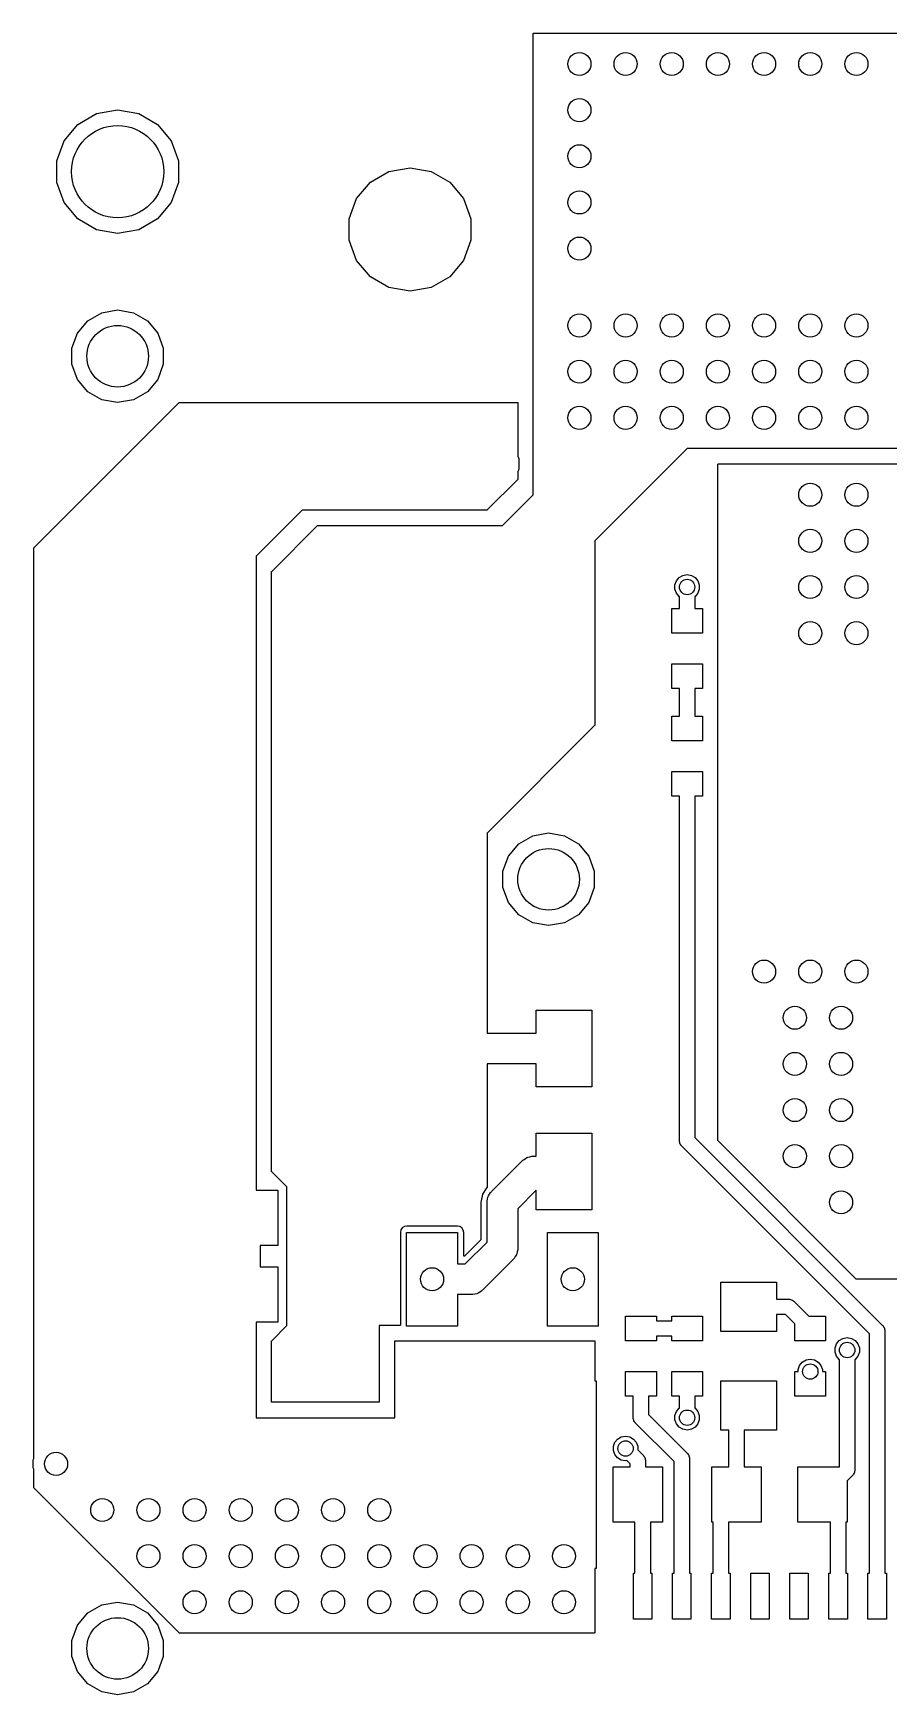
# Model space of a CAD drawing. Extents: x 0.3 to 75.7, y -92.7 to -0.5.
# Drawn here: x 0.3 to 28.1, y -54.5 to -0.5 of the extents above; entities that cross this region are included whole.
import ezdxf

# ---------------------------------------------------------------- set-up
doc = ezdxf.new("R2010")
doc.units = 0
doc.header["$MEASUREMENT"] = 0
doc.layers.add('BLACK', color=7, linetype='CONTINUOUS')

msp = doc.modelspace()

# ---------------------------------------------------------------- linework, layer by layer
at = {"layer": 'Black'}
for p, q in [((16.5, -0.5127), (16.5002, -0.5116)), ((16.5, -15.4988), (16.5, -0.5127)), ((16.5002, -0.5105), (16.5006, -0.50945)), ((16.5002, -0.5116), (16.5002, -0.5105)), ((16.5006, -0.50945), (16.5008, -0.50836)), ((16.5008, -0.50836), (16.5013, -0.5074)), ((16.5013, -0.5074), (16.5017, -0.50635)), ((16.5017, -0.50635), (16.5024, -0.5055)), ((16.5024, -0.5055), (16.503, -0.50454)), ((16.503, -0.50454), (16.5038, -0.50382)), ((16.5038, -0.50382), (16.5045, -0.50297)), ((16.5045, -0.50297), (16.5055, -0.50242)), ((16.5055, -0.50242), (16.5063, -0.5017)), ((16.5063, -0.5017), (16.5074, -0.50132)), ((16.5074, -0.50132), (16.5084, -0.50077)), ((16.5084, -0.50077), (16.5095, -0.50057)), ((16.5095, -0.50057), (16.5105, -0.50019)), ((16.5105, -0.50019), (16.5116, -0.50019)), ((16.5116, -0.50019), (16.5127, -0.5)), ((16.5127, -0.5), (69.9873, -0.5)), ((1.70951, -3.46206), (2.31335, -3.11344)), ((2.31335, -3.11344), (3, -2.99236)), ((3, -2.99236), (3.68665, -3.11344)), ((3.68665, -3.11344), (4.29049, -3.46206)), ((1.26133, -3.99618), (1.70951, -3.46206)), ((4.29049, -3.46206), (4.73867, -3.99618)), ((1.02286, -4.65138), (1.26133, -3.99618)), ((4.73867, -3.99618), (4.97714, -4.65138)), ((1.02286, -5.34862), (1.02286, -4.65138)), ((4.97714, -4.65138), (4.97714, -5.34862)), ((1.26133, -6.00382), (1.02286, -5.34862)), ((4.97714, -5.34862), (4.73867, -6.00382)), ((10.7613, -5.87618), (11.2095, -5.34206)), ((11.2095, -5.34206), (11.8133, -4.99344)), ((11.8133, -4.99344), (12.5, -4.87236)), ((12.5, -4.87236), (13.1867, -4.99344)), ((13.1867, -4.99344), (13.7905, -5.34206)), ((13.7905, -5.34206), (14.2387, -5.87618)), ((10.5229, -6.53138), (10.7613, -5.87618)), ((14.2387, -5.87618), (14.4771, -6.53138)), ((1.70951, -6.53794), (1.26133, -6.00382)), ((4.73867, -6.00382), (4.29049, -6.53794)), ((2.31335, -6.88656), (1.70951, -6.53794)), ((3, -7.00764), (2.31335, -6.88656)), ((3.68665, -6.88656), (3, -7.00764)), ((4.29049, -6.53794), (3.68665, -6.88656)), ((10.5229, -7.22862), (10.5229, -6.53138)), ((14.4771, -6.53138), (14.4771, -7.22862)), ((10.7613, -7.88382), (10.5229, -7.22862)), ((14.4771, -7.22862), (14.2387, -7.88382)), ((11.2095, -8.41794), (10.7613, -7.88382)), ((14.2387, -7.88382), (13.7905, -8.41794)), ((11.8133, -8.76656), (11.2095, -8.41794)), ((13.7905, -8.41794), (13.1867, -8.76656)), ((12.5, -8.88764), (11.8133, -8.76656)), ((13.1867, -8.76656), (12.5, -8.88764)), ((2.03213, -9.84654), (2.48501, -9.58508)), ((2.48501, -9.58508), (3, -9.49427)), ((3, -9.49427), (3.51499, -9.58508)), ((3.51499, -9.58508), (3.96786, -9.84654)), ((1.51714, -10.7385), (1.696, -10.2471)), ((1.696, -10.2471), (2.03213, -9.84654)), ((3.96786, -9.84654), (4.304, -10.2471)), ((4.304, -10.2471), (4.48285, -10.7385)), ((1.51714, -11.2615), (1.51714, -10.7385)), ((4.48285, -10.7385), (4.48285, -11.2615)), ((1.696, -11.7529), (1.51714, -11.2615)), ((4.48285, -11.2615), (4.304, -11.7529)), ((2.03213, -12.1535), (1.696, -11.7529)), ((4.304, -11.7529), (3.96786, -12.1535)), ((2.48501, -12.4149), (2.03213, -12.1535)), ((3, -12.5057), (2.48501, -12.4149)), ((3.51499, -12.4149), (3, -12.5057)), ((3.96786, -12.1535), (3.51499, -12.4149)), ((0.27872, -17.2213), (4.99628, -12.5037)), ((4.99628, -12.5037), (4.99674, -12.5034)), ((4.99674, -12.5034), (4.9971, -12.503)), ((4.9971, -12.503), (4.99854, -12.5021)), ((4.99854, -12.5021), (4.99989, -12.5012)), ((4.99989, -12.5012), (5.00043, -12.501)), ((5.00043, -12.501), (5.00092, -12.5008)), ((5.00092, -12.5008), (5.00255, -12.5005)), ((5.00255, -12.5005), (5.00415, -12.5)), ((5.00415, -12.5), (5.00471, -12.5001)), ((5.00471, -12.5001), (5.00526, -12.5)), ((5.00526, -12.5), (15.9873, -12.5)), ((15.9873, -12.5), (15.9884, -12.5002)), ((15.9884, -12.5002), (15.9895, -12.5002)), ((15.9895, -12.5002), (15.9905, -12.5006)), ((15.9905, -12.5006), (15.9916, -12.5008)), ((15.9916, -12.5008), (15.9926, -12.5013)), ((15.9926, -12.5013), (15.9936, -12.5017)), ((15.9936, -12.5017), (15.9945, -12.5024)), ((15.9945, -12.5024), (15.9955, -12.503)), ((15.9955, -12.503), (15.9962, -12.5038)), ((15.9962, -12.5038), (15.997, -12.5045)), ((15.997, -12.5045), (15.9976, -12.5055)), ((15.9976, -12.5055), (15.9983, -12.5063)), ((15.9983, -12.5063), (15.9987, -12.5074)), ((15.9987, -12.5074), (15.9992, -12.5084)), ((15.9992, -12.5084), (15.9994, -12.5095)), ((15.9994, -12.5095), (15.9998, -12.5105)), ((15.9998, -12.5105), (15.9998, -12.5116)), ((15.9998, -12.5116), (16, -12.5127)), ((16, -12.5127), (16, -14.2472)), ((21.4991, -14.0009), (18.5009, -16.9991)), ((21.5001, -14.0002), (21.4991, -14.0009)), ((21.5013, -14), (21.5001, -14.0002)), ((69.9873, -14), (21.5013, -14)), ((16, -14.2472), (16.0286, -14.3257)), ((16.0286, -14.3257), (16.0286, -14.6743)), ((22.5, -14.5127), (22.5002, -14.5116)), ((22.5, -36.4947), (22.5, -14.5127)), ((22.5002, -14.5105), (22.5006, -14.5095)), ((22.5002, -14.5116), (22.5002, -14.5105)), ((22.5006, -14.5095), (22.5008, -14.5084)), ((22.5008, -14.5084), (22.5013, -14.5074)), ((22.5013, -14.5074), (22.5017, -14.5063)), ((22.5017, -14.5063), (22.5024, -14.5055)), ((22.5024, -14.5055), (22.503, -14.5045)), ((22.503, -14.5045), (22.5038, -14.5038)), ((22.5038, -14.5038), (22.5045, -14.503)), ((22.5045, -14.503), (22.5055, -14.5024)), ((22.5055, -14.5024), (22.5063, -14.5017)), ((22.5063, -14.5017), (22.5074, -14.5013)), ((22.5074, -14.5013), (22.5084, -14.5008)), ((22.5084, -14.5008), (22.5095, -14.5006)), ((22.5095, -14.5006), (22.5105, -14.5002)), ((22.5105, -14.5002), (22.5116, -14.5002)), ((22.5116, -14.5002), (22.5127, -14.5)), ((22.5127, -14.5), (30.9873, -14.5)), ((15.9963, -15.0037), (15.0037, -15.9963)), ((15.9966, -15.0033), (15.9963, -15.0037)), ((15.997, -15.0029), (15.9966, -15.0033)), ((15.9979, -15.0015), (15.997, -15.0029)), ((15.9988, -15.0001), (15.9979, -15.0015)), ((15.999, -14.9996), (15.9988, -15.0001)), ((15.9992, -14.9991), (15.999, -14.9996)), ((15.9995, -14.9975), (15.9992, -14.9991)), ((16, -14.9958), (15.9995, -14.9975)), ((16, -14.9947), (15.9999, -14.9953)), ((15.9999, -14.9953), (16, -14.9958)), ((16.0286, -14.6743), (16, -14.7528)), ((16, -14.7528), (16, -14.9947)), ((15.5009, -16.4991), (16.4991, -15.5009)), ((16.4991, -15.5009), (16.4998, -15.4999)), ((16.4998, -15.4999), (16.5, -15.4988)), ((8.99913, -16.0009), (7.5009, -17.4991)), ((9.00006, -16.0002), (8.99913, -16.0009)), ((9.00127, -16), (9.00006, -16.0002)), ((14.9947, -16), (9.00127, -16)), ((14.9953, -15.9999), (14.9947, -16)), ((14.9958, -16), (14.9953, -15.9999)), ((14.9975, -15.9995), (14.9958, -16)), ((14.9991, -15.9992), (14.9975, -15.9995)), ((14.9996, -15.999), (14.9991, -15.9992)), ((15.0001, -15.9988), (14.9996, -15.999)), ((15.0015, -15.9979), (15.0001, -15.9988)), ((15.0029, -15.997), (15.0015, -15.9979)), ((15.0033, -15.9966), (15.0029, -15.997)), ((15.0037, -15.9963), (15.0033, -15.9966)), ((8.00372, -17.9963), (9.49628, -16.5037)), ((9.49628, -16.5037), (9.49674, -16.5034)), ((9.49674, -16.5034), (9.4971, -16.503)), ((9.4971, -16.503), (9.49853, -16.5021)), ((9.49853, -16.5021), (9.49989, -16.5012)), ((9.49989, -16.5012), (9.50043, -16.501)), ((9.50043, -16.501), (9.50092, -16.5008)), ((9.50092, -16.5008), (9.50254, -16.5005)), ((9.50254, -16.5005), (9.50415, -16.5)), ((9.50415, -16.5), (9.50471, -16.5001)), ((9.50471, -16.5001), (9.50526, -16.5)), ((9.50526, -16.5), (15.4987, -16.5)), ((15.4987, -16.5), (15.4999, -16.4998)), ((15.4999, -16.4998), (15.5009, -16.4991)), ((0.275, -17.2303), (0.2751, -17.2297)), ((0.275, -46.8241), (0.275, -17.2303)), ((0.27505, -17.2292), (0.27548, -17.2275)), ((0.2751, -17.2297), (0.27505, -17.2292)), ((0.27548, -17.2275), (0.27577, -17.2259)), ((0.27577, -17.2259), (0.27605, -17.2254)), ((0.27605, -17.2254), (0.27619, -17.2249)), ((0.27619, -17.2249), (0.27714, -17.2235)), ((0.27714, -17.2235), (0.27797, -17.2221)), ((0.27797, -17.2221), (0.2784, -17.2217)), ((0.2784, -17.2217), (0.27872, -17.2213)), ((18.5002, -17.0001), (18.5, -17.0012)), ((18.5, -17.0012), (18.5, -22.9947)), ((18.5009, -16.9991), (18.5002, -17.0001)), ((7.50021, -17.5001), (7.5, -17.5012)), ((7.5, -17.5012), (7.5, -38.1)), ((7.5009, -17.4991), (7.50021, -17.5001)), ((8, -18.0053), (8.0001, -18.0047)), ((8, -37.4947), (8, -18.0053)), ((8.00005, -18.0042), (8.00048, -18.0025)), ((8.0001, -18.0047), (8.00005, -18.0042)), ((8.00048, -18.0025), (8.00077, -18.0009)), ((8.00077, -18.0009), (8.00105, -18.0004)), ((8.00105, -18.0004), (8.00119, -17.9999)), ((8.00119, -17.9999), (8.00214, -17.9985)), ((8.00214, -17.9985), (8.00297, -17.9971)), ((8.00297, -17.9971), (8.0034, -17.9967)), ((8.0034, -17.9967), (8.00372, -17.9963)), ((21.1046, -18.4303), (21.1523, -18.2992)), ((21.1523, -18.2992), (21.2419, -18.1924)), ((21.2419, -18.1924), (21.3627, -18.1227)), ((21.3627, -18.1227), (21.5, -18.0985)), ((21.5, -18.0985), (21.6373, -18.1227)), ((21.6373, -18.1227), (21.7581, -18.1924)), ((21.7581, -18.1924), (21.8477, -18.2992)), ((21.8477, -18.2992), (21.8954, -18.4303)), ((21.1046, -18.5697), (21.1046, -18.4303)), ((21.1523, -18.7008), (21.1046, -18.5697)), ((21.2419, -18.8076), (21.1523, -18.7008)), ((21.25, -18.8123), (21.2419, -18.8076)), ((21.25, -19.2), (21.25, -18.8123)), ((21.7581, -18.8076), (21.75, -18.8123)), ((21.75, -18.8123), (21.75, -19.2)), ((21.8477, -18.7008), (21.7581, -18.8076)), ((21.8954, -18.5697), (21.8477, -18.7008)), ((21.8954, -18.4303), (21.8954, -18.5697)), ((21, -20), (21, -19.2)), ((21, -19.2), (21.25, -19.2)), ((21.75, -19.2), (22, -19.2)), ((22, -19.2), (22, -20)), ((22, -20), (21, -20)), ((21, -21.8), (21, -21)), ((21, -21), (22, -21)), ((22, -21), (22, -21.8)), ((21.25, -21.8), (21, -21.8)), ((21.25, -22.7), (21.25, -21.8)), ((22, -21.8), (21.75, -21.8)), ((21.75, -21.8), (21.75, -22.7)), ((18.4963, -23.0037), (15.0009, -26.4991)), ((18.4966, -23.0033), (18.4963, -23.0037)), ((18.497, -23.0029), (18.4966, -23.0033)), ((18.4979, -23.0015), (18.497, -23.0029)), ((18.4988, -23.0001), (18.4979, -23.0015)), ((18.499, -22.9996), (18.4988, -23.0001)), ((18.4992, -22.9991), (18.499, -22.9996)), ((18.4995, -22.9975), (18.4992, -22.9991)), ((18.5, -22.9958), (18.4995, -22.9975)), ((18.5, -22.9947), (18.4999, -22.9953)), ((18.4999, -22.9953), (18.5, -22.9958)), ((21, -23.5), (21, -22.7)), ((21, -22.7), (21.25, -22.7)), ((21.75, -22.7), (22, -22.7)), ((22, -22.7), (22, -23.5)), ((22, -23.5), (21, -23.5)), ((21, -25.3), (21, -24.5)), ((21, -24.5), (22, -24.5)), ((22, -24.5), (22, -25.3)), ((21.25, -25.3), (21, -25.3)), ((21.25, -36.5), (21.25, -25.3)), ((22, -25.3), (21.75, -25.3)), ((21.75, -25.3), (21.75, -36.3964)), ((15.0002, -26.5001), (15, -26.5012)), ((15, -26.5012), (15, -33)), ((15.0009, -26.4991), (15.0002, -26.5001)), ((15.696, -27.2471), (16.0321, -26.8465)), ((16.0321, -26.8465), (16.485, -26.5851)), ((16.485, -26.5851), (17, -26.4943)), ((17, -26.4943), (17.515, -26.5851)), ((17.515, -26.5851), (17.9679, -26.8465)), ((17.9679, -26.8465), (18.304, -27.2471)), ((15.5171, -27.7385), (15.696, -27.2471)), ((18.304, -27.2471), (18.4829, -27.7385)), ((15.5171, -28.2615), (15.5171, -27.7385)), ((18.4829, -27.7385), (18.4829, -28.2615)), ((15.696, -28.7529), (15.5171, -28.2615)), ((18.4829, -28.2615), (18.304, -28.7529)), ((16.0321, -29.1535), (15.696, -28.7529)), ((16.485, -29.4149), (16.0321, -29.1535)), ((17.9679, -29.1535), (17.515, -29.4149)), ((18.304, -28.7529), (17.9679, -29.1535)), ((17, -29.5057), (16.485, -29.4149)), ((17.515, -29.4149), (17, -29.5057)), ((16.5996, -33), (16.5996, -32.2513)), ((16.5996, -32.2513), (18.4004, -32.2513)), ((18.4004, -32.2513), (18.4004, -34.7507)), ((15, -33), (16.5996, -33)), ((16.5996, -34), (15, -34)), ((15, -34), (15, -38.0091)), ((16.5996, -34.7507), (16.5996, -34)), ((18.4004, -34.7507), (16.5996, -34.7507)), ((16.5996, -36.999), (16.5996, -36.2493)), ((16.5996, -36.2493), (18.4004, -36.2493)), ((18.4004, -36.2493), (18.4004, -38.7487)), ((21.2519, -36.5108), (21.25, -36.5)), ((21.251, -36.5218), (21.2519, -36.5108)), ((21.2594, -36.5533), (21.251, -36.5218)), ((21.2651, -36.5855), (21.2594, -36.5533)), ((21.2706, -36.595), (21.2651, -36.5855)), ((21.2734, -36.6057), (21.2706, -36.595)), ((21.2922, -36.6324), (21.2734, -36.6057)), ((21.3085, -36.6607), (21.2922, -36.6324)), ((21.3169, -36.6678), (21.3085, -36.6607)), ((21.3232, -36.6768), (21.3169, -36.6678)), ((27.425, -42.7786), (21.3232, -36.6768)), ((21.75, -36.3964), (27.8518, -42.4982)), ((22.5001, -36.4953), (22.5, -36.4947)), ((22.5, -36.4958), (22.5001, -36.4953)), ((22.5005, -36.4975), (22.5, -36.4958)), ((22.5008, -36.4991), (22.5005, -36.4975)), ((22.501, -36.4996), (22.5008, -36.4991)), ((22.5012, -36.5001), (22.501, -36.4996)), ((22.5021, -36.5015), (22.5012, -36.5001)), ((22.503, -36.5029), (22.5021, -36.5015)), ((22.5034, -36.5033), (22.503, -36.5029)), ((22.5037, -36.5037), (22.5034, -36.5033)), ((26.9963, -40.9963), (22.5037, -36.5037)), ((15.1464, -38.1464), (16.1475, -37.1454)), ((16.1475, -37.1454), (16.1655, -37.1328)), ((16.1655, -37.1328), (16.1796, -37.116)), ((16.1796, -37.116), (16.2362, -37.0833)), ((16.2362, -37.0833), (16.2897, -37.0458)), ((16.2897, -37.0458), (16.311, -37.0401)), ((16.311, -37.0401), (16.33, -37.0291)), ((16.33, -37.0291), (16.3943, -37.0178)), ((16.3943, -37.0178), (16.4574, -37.0009)), ((16.4574, -37.0009), (16.4794, -37.0028)), ((16.4794, -37.0028), (16.501, -36.999)), ((16.501, -36.999), (16.5996, -36.999)), ((8.0001, -37.4953), (8, -37.4947)), ((8.00005, -37.4958), (8.0001, -37.4953)), ((8.00048, -37.4975), (8.00005, -37.4958)), ((8.00077, -37.4991), (8.00048, -37.4975)), ((8.00105, -37.4996), (8.00077, -37.4991)), ((8.00119, -37.5001), (8.00105, -37.4996)), ((8.00214, -37.5015), (8.00119, -37.5001)), ((8.00297, -37.5029), (8.00214, -37.5015)), ((8.0034, -37.5033), (8.00297, -37.5029)), ((8.00372, -37.5037), (8.0034, -37.5033)), ((8.49913, -37.9991), (8.00372, -37.5037)), ((7.5, -38.1), (8.2, -38.1)), ((8.2, -38.1), (8.2, -39.9)), ((8.49975, -38.0001), (8.49913, -37.9991)), ((8.5, -38.0013), (8.49975, -38.0001)), ((8.5, -42.4988), (8.5, -38.0013)), ((14.8535, -38.2322), (14.8, -38.5013)), ((14.9979, -38.0162), (14.8535, -38.2322)), ((14.9985, -38.0148), (14.9979, -38.0162)), ((14.9992, -38.0135), (14.9985, -38.0148)), ((14.9994, -38.0128), (14.9992, -38.0135)), ((14.9996, -38.0122), (14.9994, -38.0128)), ((14.9997, -38.0106), (14.9996, -38.0122)), ((15, -38.0091), (14.9997, -38.0106)), ((15.0188, -38.3933), (15.0302, -38.329)), ((15.0302, -38.329), (15.0412, -38.3099)), ((15.0412, -38.3099), (15.0468, -38.2887)), ((15.0468, -38.2887), (15.0843, -38.2352)), ((15.0843, -38.2352), (15.117, -38.1786)), ((15.117, -38.1786), (15.1338, -38.1645)), ((15.1338, -38.1645), (15.1464, -38.1464)), ((16.5996, -38.1075), (16, -38.7071)), ((16.5996, -38.7487), (16.5996, -38.1075)), ((14.8, -38.5013), (14.8, -39.7048)), ((15, -38.5), (15.0038, -38.4783)), ((15, -39.7929), (15, -38.5)), ((15.0019, -38.4564), (15.0188, -38.3933)), ((15.0038, -38.4783), (15.0019, -38.4564)), ((16, -38.7071), (16, -40)), ((18.4004, -38.7487), (16.5996, -38.7487)), ((12.2007, -39.3967), (12.1843, -39.4773)), ((12.2463, -39.3298), (12.2007, -39.3967)), ((12.3145, -39.286), (12.2463, -39.3298)), ((12.3897, -39.2718), (12.3145, -39.286)), ((14.0382, -39.2718), (12.3897, -39.2718)), ((14.1188, -39.2882), (14.0382, -39.2718)), ((14.1857, -39.3338), (14.1188, -39.2882)), ((14.2295, -39.402), (14.1857, -39.3338)), ((14.2437, -39.4772), (14.2295, -39.402)), ((8.2, -39.9), (7.625, -39.9)), ((7.625, -39.9), (7.625, -40.6)), ((12.1843, -39.4773), (12.1843, -42.4873)), ((12.3885, -42.524), (12.3885, -39.476)), ((12.3885, -39.476), (14.0395, -39.476)), ((14.0395, -39.476), (14.0395, -40.5)), ((14.2437, -40.2357), (14.2437, -39.4772)), ((14.7963, -39.7138), (14.2653, -40.2447)), ((14.2929, -40.5), (15, -39.7929)), ((14.7966, -39.7133), (14.7963, -39.7138)), ((14.797, -39.713), (14.7966, -39.7133)), ((14.7979, -39.7115), (14.797, -39.713)), ((14.7988, -39.7102), (14.7979, -39.7115)), ((14.799, -39.7096), (14.7988, -39.7102)), ((14.7992, -39.7091), (14.799, -39.7096)), ((14.7995, -39.7075), (14.7992, -39.7091)), ((14.8, -39.7059), (14.7995, -39.7075)), ((14.8, -39.7048), (14.7999, -39.7053)), ((14.7999, -39.7053), (14.8, -39.7059)), ((16.9605, -42.524), (16.9605, -39.476)), ((16.9605, -39.476), (18.6115, -39.476)), ((18.6115, -39.476), (18.6115, -42.524)), ((14.0395, -40.5), (14.2929, -40.5)), ((14.244, -40.2373), (14.2437, -40.2357)), ((14.2441, -40.239), (14.244, -40.2373)), ((14.2443, -40.2395), (14.2441, -40.239)), ((14.2444, -40.2401), (14.2443, -40.2395)), ((14.2453, -40.2415), (14.2444, -40.2401)), ((14.246, -40.243), (14.2453, -40.2415)), ((14.2464, -40.2434), (14.246, -40.243)), ((14.2466, -40.2439), (14.2464, -40.2434)), ((14.2479, -40.245), (14.2466, -40.2439)), ((14.2491, -40.2461), (14.2479, -40.245)), ((14.2496, -40.2464), (14.2491, -40.2461)), ((14.25, -40.2467), (14.2496, -40.2464)), ((14.2516, -40.2473), (14.25, -40.2467)), ((14.2531, -40.248), (14.2516, -40.2473)), ((14.2536, -40.248), (14.2531, -40.248)), ((14.2542, -40.2482), (14.2536, -40.248)), ((14.2558, -40.2482), (14.2542, -40.2482)), ((14.2575, -40.2484), (14.2558, -40.2482)), ((14.258, -40.2482), (14.2575, -40.2484)), ((14.2586, -40.2482), (14.258, -40.2482)), ((14.2601, -40.2477), (14.2586, -40.2482)), ((14.2617, -40.2472), (14.2601, -40.2477)), ((14.2622, -40.2469), (14.2617, -40.2472)), ((14.2627, -40.2467), (14.2622, -40.2469)), ((14.264, -40.2457), (14.2627, -40.2467)), ((14.2653, -40.2447), (14.264, -40.2457)), ((15.8536, -40.3536), (14.8536, -41.3536)), ((15.8662, -40.3355), (15.8536, -40.3536)), ((15.883, -40.3214), (15.8662, -40.3355)), ((15.9157, -40.2648), (15.883, -40.3214)), ((15.9532, -40.2113), (15.9157, -40.2648)), ((15.9588, -40.1901), (15.9532, -40.2113)), ((15.9698, -40.171), (15.9588, -40.1901)), ((15.9812, -40.1067), (15.9698, -40.171)), ((15.9981, -40.0436), (15.9812, -40.1067)), ((16, -40), (15.9962, -40.0217)), ((15.9962, -40.0217), (15.9981, -40.0436)), ((7.625, -40.6), (8.2, -40.6)), ((8.2, -40.6), (8.2, -42.4)), ((26.9967, -40.9966), (26.9963, -40.9963)), ((26.9971, -40.997), (26.9967, -40.9966)), ((26.9985, -40.9979), (26.9971, -40.997)), ((26.9999, -40.9988), (26.9985, -40.9979)), ((27.0004, -40.999), (26.9999, -40.9988)), ((27.0009, -40.9992), (27.0004, -40.999)), ((27.0026, -40.9995), (27.0009, -40.9992)), ((27.0042, -41), (27.0026, -40.9995)), ((27.0047, -40.9999), (27.0042, -41)), ((27.0053, -41), (27.0047, -40.9999)), ((28.4196, -41), (27.0053, -41)), ((14.5, -41.5), (14.0395, -41.5)), ((14.0395, -41.5), (14.0395, -42.524)), ((14.5217, -41.4962), (14.5, -41.5)), ((14.5436, -41.4981), (14.5217, -41.4962)), ((14.6067, -41.4812), (14.5436, -41.4981)), ((14.671, -41.4698), (14.6067, -41.4812)), ((14.6901, -41.4588), (14.671, -41.4698)), ((14.7113, -41.4532), (14.6901, -41.4588)), ((14.7648, -41.4157), (14.7113, -41.4532)), ((14.8214, -41.383), (14.7648, -41.4157)), ((14.8355, -41.3662), (14.8214, -41.383)), ((14.8536, -41.3536), (14.8355, -41.3662)), ((22.6, -42.7), (22.6, -41.1)), ((22.6, -41.1), (24.4, -41.1)), ((24.4, -41.1), (24.4, -41.65)), ((24.4, -41.65), (24.8, -41.65)), ((24.8, -41.65), (24.8108, -41.6519)), ((24.8108, -41.6519), (24.8218, -41.651)), ((24.8218, -41.651), (24.8533, -41.6594)), ((24.8533, -41.6594), (24.8855, -41.6651)), ((24.8855, -41.6651), (24.895, -41.6706)), ((24.895, -41.6706), (24.9057, -41.6734)), ((24.9057, -41.6734), (24.9324, -41.6922)), ((24.9324, -41.6922), (24.9607, -41.7085)), ((24.9607, -41.7085), (24.9678, -41.7169)), ((24.9678, -41.7169), (24.9768, -41.7232)), ((24.9768, -41.7232), (25.4536, -42.2)), ((8.2, -42.4), (7.5, -42.4)), ((7.5, -42.4), (7.5, -45.4987)), ((8.00372, -42.9963), (8.4991, -42.5009)), ((8.4991, -42.5009), (8.49979, -42.4999)), ((8.49979, -42.4999), (8.5, -42.4988)), ((11.5002, -42.5002), (11.5, -42.5012)), ((11.5, -42.5012), (11.5, -44.9873)), ((11.5013, -42.5), (11.5002, -42.5002)), ((12.1716, -42.5), (11.5013, -42.5)), ((12.1727, -42.4998), (12.1716, -42.5)), ((12.1738, -42.4998), (12.1727, -42.4998)), ((12.1749, -42.4994), (12.1738, -42.4998)), ((12.176, -42.4992), (12.1749, -42.4994)), ((12.1769, -42.4987), (12.176, -42.4992)), ((12.178, -42.4983), (12.1769, -42.4987)), ((12.1788, -42.4976), (12.178, -42.4983)), ((12.1798, -42.497), (12.1788, -42.4976)), ((12.1805, -42.4962), (12.1798, -42.497)), ((12.1814, -42.4955), (12.1805, -42.4962)), ((12.1819, -42.4945), (12.1814, -42.4955)), ((12.1826, -42.4936), (12.1819, -42.4945)), ((12.183, -42.4926), (12.1826, -42.4936)), ((12.1836, -42.4916), (12.183, -42.4926)), ((12.1838, -42.4905), (12.1836, -42.4916)), ((12.1841, -42.4895), (12.1838, -42.4905)), ((12.1843, -42.4873), (12.1841, -42.4884)), ((12.1841, -42.4884), (12.1841, -42.4895)), ((14.0395, -42.524), (12.3885, -42.524)), ((18.6115, -42.524), (16.9605, -42.524)), ((19.5, -43), (19.5, -42.2)), ((19.5, -42.2), (20.5, -42.2)), ((20.5, -42.2), (20.5, -42.35)), ((20.5, -42.35), (21, -42.35)), ((21, -42.35), (21, -42.2)), ((21, -42.2), (22, -42.2)), ((22, -42.2), (22, -43)), ((24.6964, -42.15), (24.4, -42.15)), ((24.4, -42.15), (24.4, -42.7)), ((25, -42.4536), (24.6964, -42.15)), ((25, -43), (25, -42.4536)), ((25.4536, -42.2), (26, -42.2)), ((26, -42.2), (26, -43)), ((27.8518, -42.4982), (27.8581, -42.5072)), ((27.8581, -42.5072), (27.8665, -42.5143)), ((27.8665, -42.5143), (27.8828, -42.5426)), ((27.8828, -42.5426), (27.9016, -42.5693)), ((27.9016, -42.5693), (27.9044, -42.58)), ((27.9044, -42.58), (27.9099, -42.5895)), ((27.9099, -42.5895), (27.9156, -42.6217)), ((27.9156, -42.6217), (27.924, -42.6532)), ((27.924, -42.6532), (27.9231, -42.6642)), ((27.9231, -42.6642), (27.925, -42.675)), ((8, -43.0053), (8.0001, -43.0047)), ((8, -44.9873), (8, -43.0053)), ((8.00005, -43.0042), (8.00048, -43.0025)), ((8.0001, -43.0047), (8.00005, -43.0042)), ((8.00048, -43.0025), (8.00077, -43.0009)), ((8.00077, -43.0009), (8.00105, -43.0004)), ((8.00105, -43.0004), (8.00119, -42.9999)), ((8.00119, -42.9999), (8.00214, -42.9985)), ((8.00214, -42.9985), (8.00297, -42.9971)), ((8.00297, -42.9971), (8.0034, -42.9967)), ((8.0034, -42.9967), (8.00372, -42.9963)), ((12, -43.0127), (12.0002, -43.0116)), ((12, -45.4988), (12, -43.0127)), ((12.0002, -43.0105), (12.0006, -43.0095)), ((12.0002, -43.0116), (12.0002, -43.0105)), ((12.0006, -43.0095), (12.0008, -43.0084)), ((12.0008, -43.0084), (12.0013, -43.0074)), ((12.0013, -43.0074), (12.0017, -43.0063)), ((12.0017, -43.0063), (12.0024, -43.0055)), ((12.0024, -43.0055), (12.003, -43.0045)), ((12.003, -43.0045), (12.0038, -43.0038)), ((12.0038, -43.0038), (12.0045, -43.003)), ((12.0045, -43.003), (12.0055, -43.0024)), ((12.0055, -43.0024), (12.0063, -43.0017)), ((12.0063, -43.0017), (12.0074, -43.0013)), ((12.0074, -43.0013), (12.0084, -43.0008)), ((12.0084, -43.0008), (12.0095, -43.0006)), ((12.0095, -43.0006), (12.0105, -43.0002)), ((12.0105, -43.0002), (12.0116, -43.0002)), ((12.0116, -43.0002), (12.0127, -43)), ((12.0127, -43), (18.4873, -43)), ((18.4873, -43), (18.4884, -43.0002)), ((18.4884, -43.0002), (18.4895, -43.0002)), ((18.4895, -43.0002), (18.4905, -43.0006)), ((18.4905, -43.0006), (18.4916, -43.0008)), ((18.4916, -43.0008), (18.4926, -43.0013)), ((18.4926, -43.0013), (18.4936, -43.0017)), ((18.4936, -43.0017), (18.4945, -43.0024)), ((18.4945, -43.0024), (18.4955, -43.003)), ((18.4955, -43.003), (18.4962, -43.0038)), ((18.4962, -43.0038), (18.497, -43.0045)), ((18.497, -43.0045), (18.4976, -43.0055)), ((18.4976, -43.0055), (18.4983, -43.0063)), ((18.4983, -43.0063), (18.4987, -43.0074)), ((18.4987, -43.0074), (18.4992, -43.0084)), ((18.4992, -43.0084), (18.4994, -43.0095)), ((18.4994, -43.0095), (18.4998, -43.0105)), ((18.4998, -43.0105), (18.4998, -43.0116)), ((18.4998, -43.0116), (18.5, -43.0127)), ((18.5, -43.0127), (18.5, -44.302)), ((20.5, -43), (19.5, -43)), ((21, -42.85), (20.5, -42.85)), ((20.5, -42.85), (20.5, -43)), ((21, -43), (21, -42.85)), ((22, -43), (21, -43)), ((24.4, -42.7), (22.6, -42.7)), ((26, -43), (25, -43)), ((26.3046, -43.2303), (26.3523, -43.0992)), ((26.3523, -43.0992), (26.4419, -42.9924)), ((26.4419, -42.9924), (26.5627, -42.9227)), ((26.5627, -42.9227), (26.7, -42.8985)), ((26.7, -42.8985), (26.8373, -42.9227)), ((26.8373, -42.9227), (26.9581, -42.9924)), ((26.9581, -42.9924), (27.0477, -43.0992)), ((27.0477, -43.0992), (27.0954, -43.2303)), ((27.425, -50.55), (27.425, -42.7786)), ((27.925, -42.675), (27.925, -50.55)), ((25.1523, -43.7992), (25.2419, -43.6924)), ((25.2419, -43.6924), (25.3627, -43.6227)), ((25.3627, -43.6227), (25.5, -43.5985)), ((25.5, -43.5985), (25.6373, -43.6227)), ((25.6373, -43.6227), (25.7581, -43.6924)), ((25.7581, -43.6924), (25.8477, -43.7992)), ((26.3046, -43.3697), (26.3046, -43.2303)), ((26.3523, -43.5008), (26.3046, -43.3697)), ((26.4419, -43.6076), (26.3523, -43.5008)), ((26.45, -43.6123), (26.4419, -43.6076)), ((26.45, -47.0964), (26.45, -43.6123)), ((26.9581, -43.6076), (26.95, -43.6123)), ((26.95, -43.6123), (26.95, -47.2)), ((27.0477, -43.5008), (26.9581, -43.6076)), ((27.0954, -43.3697), (27.0477, -43.5008)), ((27.0954, -43.2303), (27.0954, -43.3697)), ((19.5, -44.8), (19.5, -44)), ((19.5, -44), (20.5, -44)), ((20.5, -44), (20.5, -44.8)), ((21, -44.8), (21, -44)), ((21, -44), (22, -44)), ((22, -44), (22, -44.8)), ((25, -44.8), (25, -44)), ((25, -44), (25.1046, -44)), ((25.1046, -43.9303), (25.1523, -43.7992)), ((25.1046, -44), (25.1046, -43.9303)), ((25.8477, -43.7992), (25.8954, -43.9303)), ((25.8954, -43.9303), (25.8954, -44)), ((25.8954, -44), (26, -44)), ((26, -44), (26, -44.8)), ((18.5, -44.302), (18.548, -44.302)), ((18.548, -44.302), (18.548, -50.398)), ((19.75, -44.8), (19.5, -44.8)), ((19.75, -45.5), (19.75, -44.8)), ((20.5, -44.8), (20.25, -44.8)), ((20.25, -44.8), (20.25, -45.3964)), ((21.25, -44.8), (21, -44.8)), ((21.25, -45.1877), (21.25, -44.8)), ((22, -44.8), (21.75, -44.8)), ((21.75, -44.8), (21.75, -45.1877)), ((22.6, -45.9), (22.6, -44.3)), ((22.6, -44.3), (24.4, -44.3)), ((24.4, -44.3), (24.4, -45.9)), ((26, -44.8), (25, -44.8)), ((8.00019, -44.9884), (8, -44.9873)), ((8.00019, -44.9895), (8.00019, -44.9884)), ((8.00057, -44.9905), (8.00019, -44.9895)), ((8.00077, -44.9916), (8.00057, -44.9905)), ((8.00132, -44.9926), (8.00077, -44.9916)), ((8.0017, -44.9936), (8.00132, -44.9926)), ((8.00242, -44.9945), (8.0017, -44.9936)), ((8.00297, -44.9955), (8.00242, -44.9945)), ((8.00382, -44.9962), (8.00297, -44.9955)), ((8.00454, -44.997), (8.00382, -44.9962)), ((8.0055, -44.9976), (8.00454, -44.997)), ((8.00635, -44.9983), (8.0055, -44.9976)), ((8.00739, -44.9987), (8.00635, -44.9983)), ((8.00836, -44.9992), (8.00739, -44.9987)), ((8.00945, -44.9994), (8.00836, -44.9992)), ((8.01049, -44.9998), (8.00945, -44.9994)), ((8.0116, -44.9998), (8.01049, -44.9998)), ((8.0127, -45), (8.0116, -44.9998)), ((11.4873, -45), (8.0127, -45)), ((11.4884, -44.9998), (11.4873, -45)), ((11.4895, -44.9998), (11.4884, -44.9998)), ((11.4905, -44.9994), (11.4895, -44.9998)), ((11.4916, -44.9992), (11.4905, -44.9994)), ((11.4926, -44.9987), (11.4916, -44.9992)), ((11.4936, -44.9983), (11.4926, -44.9987)), ((11.4945, -44.9976), (11.4936, -44.9983)), ((11.4955, -44.997), (11.4945, -44.9976)), ((11.4962, -44.9962), (11.4955, -44.997)), ((11.497, -44.9955), (11.4962, -44.9962)), ((11.4976, -44.9945), (11.497, -44.9955)), ((11.4983, -44.9936), (11.4976, -44.9945)), ((11.4987, -44.9926), (11.4983, -44.9936)), ((11.4992, -44.9916), (11.4987, -44.9926)), ((11.4994, -44.9905), (11.4992, -44.9916)), ((11.4998, -44.9895), (11.4994, -44.9905)), ((11.5, -44.9873), (11.4998, -44.9884)), ((11.4998, -44.9884), (11.4998, -44.9895)), ((21.1046, -45.4303), (21.1523, -45.2992)), ((21.1523, -45.2992), (21.2419, -45.1924)), ((21.2419, -45.1924), (21.25, -45.1877)), ((21.75, -45.1877), (21.7581, -45.1924)), ((21.7581, -45.1924), (21.8477, -45.2992)), ((21.8477, -45.2992), (21.8954, -45.4303)), ((7.5, -45.4987), (7.50022, -45.4998)), ((7.50022, -45.4998), (7.50119, -45.5)), ((7.50119, -45.5), (11.9987, -45.5)), ((11.9987, -45.5), (11.9998, -45.4998)), ((11.9998, -45.4998), (12, -45.4988)), ((19.7519, -45.5108), (19.75, -45.5)), ((19.751, -45.5218), (19.7519, -45.5108)), ((19.7594, -45.5533), (19.751, -45.5218)), ((19.7651, -45.5855), (19.7594, -45.5533)), ((19.7706, -45.595), (19.7651, -45.5855)), ((19.7734, -45.6057), (19.7706, -45.595)), ((19.7922, -45.6324), (19.7734, -45.6057)), ((19.8085, -45.6607), (19.7922, -45.6324)), ((19.8169, -45.6678), (19.8085, -45.6607)), ((19.8232, -45.6768), (19.8169, -45.6678)), ((21.075, -46.9286), (19.8232, -45.6768)), ((20.25, -45.3964), (21.5018, -46.6482)), ((21.1046, -45.5697), (21.1046, -45.4303)), ((21.1523, -45.7008), (21.1046, -45.5697)), ((21.2419, -45.8076), (21.1523, -45.7008)), ((21.3627, -45.8773), (21.2419, -45.8076)), ((21.5, -45.9015), (21.3627, -45.8773)), ((21.6373, -45.8773), (21.5, -45.9015)), ((21.7581, -45.8076), (21.6373, -45.8773)), ((21.8477, -45.7008), (21.7581, -45.8076)), ((21.8954, -45.5697), (21.8477, -45.7008)), ((21.8954, -45.4303), (21.8954, -45.5697)), ((22.85, -45.9), (22.6, -45.9)), ((22.85, -47.1), (22.85, -45.9)), ((24.4, -45.9), (23.35, -45.9)), ((23.35, -45.9), (23.35, -47.1)), ((19.1046, -46.4303), (19.1523, -46.2992)), ((19.1046, -46.5697), (19.1046, -46.4303)), ((19.1523, -46.2992), (19.2419, -46.1924)), ((19.2419, -46.1924), (19.3627, -46.1227)), ((19.3627, -46.1227), (19.5, -46.0985)), ((19.5, -46.0985), (19.6373, -46.1227)), ((19.6373, -46.1227), (19.7581, -46.1924)), ((19.7581, -46.1924), (19.8477, -46.2992)), ((19.8477, -46.2992), (19.8954, -46.4303)), ((19.8954, -46.4303), (19.8954, -46.5419)), ((0.25857, -46.8693), (0.275, -46.8241)), ((0.25857, -47.1307), (0.25857, -46.8693)), ((19.1523, -46.7008), (19.1046, -46.5697)), ((19.2419, -46.8076), (19.1523, -46.7008)), ((19.3627, -46.8773), (19.2419, -46.8076)), ((19.5, -46.9015), (19.3627, -46.8773)), ((19.5408, -46.8943), (19.5, -46.9015)), ((19.65, -47.0036), (19.5408, -46.8943)), ((19.8954, -46.5419), (20.0768, -46.7232)), ((20.0768, -46.7232), (20.0831, -46.7322)), ((20.0831, -46.7322), (20.0915, -46.7393)), ((20.0915, -46.7393), (20.1078, -46.7676)), ((20.1078, -46.7676), (20.1266, -46.7943)), ((20.1266, -46.7943), (20.1294, -46.805)), ((20.1294, -46.805), (20.1349, -46.8145)), ((20.1349, -46.8145), (20.1406, -46.8467)), ((20.1406, -46.8467), (20.149, -46.8782)), ((20.149, -46.8782), (20.1481, -46.8892)), ((20.1481, -46.8892), (20.15, -46.9)), ((20.15, -46.9), (20.15, -47.1)), ((21.075, -50.55), (21.075, -46.9286)), ((21.5018, -46.6482), (21.5081, -46.6572)), ((21.5081, -46.6572), (21.5165, -46.6643)), ((21.5165, -46.6643), (21.5328, -46.6926)), ((21.5328, -46.6926), (21.5516, -46.7193)), ((21.5516, -46.7193), (21.5544, -46.73)), ((21.5544, -46.73), (21.5599, -46.7395)), ((21.5599, -46.7395), (21.5656, -46.7717)), ((21.5656, -46.7717), (21.574, -46.8032)), ((21.574, -46.8032), (21.5731, -46.8142)), ((21.5731, -46.8142), (21.575, -46.825)), ((21.575, -46.825), (21.575, -50.55)), ((0.275, -47.1759), (0.25857, -47.1307)), ((0.275, -47.7697), (0.275, -47.1759)), ((19.1, -48.9), (19.1, -47.1)), ((19.1, -47.1), (19.65, -47.1)), ((19.65, -47.1), (19.65, -47.0036)), ((20.15, -47.1), (20.7, -47.1)), ((20.7, -47.1), (20.7, -48.9)), ((22.3, -48.9), (22.3, -47.1)), ((22.3, -47.1), (22.85, -47.1)), ((23.35, -47.1), (23.9, -47.1)), ((23.9, -47.1), (23.9, -48.9)), ((25.1, -48.9), (25.1, -47.1)), ((25.1, -47.1), (26.4464, -47.1)), ((26.4464, -47.1), (26.45, -47.0964)), ((26.8768, -47.3768), (26.7, -47.5536)), ((26.8831, -47.3678), (26.8768, -47.3768)), ((26.8915, -47.3607), (26.8831, -47.3678)), ((26.9078, -47.3324), (26.8915, -47.3607)), ((26.9266, -47.3057), (26.9078, -47.3324)), ((26.9294, -47.295), (26.9266, -47.3057)), ((26.9349, -47.2855), (26.9294, -47.295)), ((26.9406, -47.2533), (26.9349, -47.2855)), ((26.949, -47.2218), (26.9406, -47.2533)), ((26.95, -47.2), (26.9481, -47.2108)), ((26.9481, -47.2108), (26.949, -47.2218)), ((0.2751, -47.7703), (0.275, -47.7697)), ((0.27505, -47.7708), (0.2751, -47.7703)), ((0.27548, -47.7725), (0.27505, -47.7708)), ((0.27577, -47.7741), (0.27548, -47.7725)), ((0.27605, -47.7746), (0.27577, -47.7741)), ((0.27619, -47.7751), (0.27605, -47.7746)), ((0.27714, -47.7765), (0.27619, -47.7751)), ((0.27797, -47.7779), (0.27714, -47.7765)), ((0.2784, -47.7783), (0.27797, -47.7779)), ((0.27872, -47.7787), (0.2784, -47.7783)), ((4.99628, -52.4963), (0.27872, -47.7787)), ((26.7, -47.5536), (26.7, -48.9)), ((19.805, -48.9), (19.1, -48.9)), ((19.805, -50.55), (19.805, -48.9)), ((20.7, -48.9), (20.305, -48.9)), ((20.305, -48.9), (20.305, -50.55)), ((22.345, -48.9), (22.3, -48.9)), ((22.345, -50.55), (22.345, -48.9)), ((23.9, -48.9), (22.845, -48.9)), ((22.845, -48.9), (22.845, -50.55)), ((26.155, -48.9), (25.1, -48.9)), ((26.155, -50.55), (26.155, -48.9)), ((26.7, -48.9), (26.655, -48.9)), ((26.655, -48.9), (26.655, -50.55)), ((18.548, -50.398), (18.5, -50.398)), ((18.5, -50.398), (18.5, -52.4873)), ((19.755, -52.05), (19.755, -50.55)), ((19.755, -50.55), (19.805, -50.55)), ((20.305, -50.55), (20.355, -50.55)), ((20.355, -50.55), (20.355, -52.05)), ((21.025, -52.05), (21.025, -50.55)), ((21.025, -50.55), (21.075, -50.55)), ((21.575, -50.55), (21.625, -50.55)), ((21.625, -50.55), (21.625, -52.05)), ((22.295, -52.05), (22.295, -50.55)), ((22.295, -50.55), (22.345, -50.55)), ((22.845, -50.55), (22.895, -50.55)), ((22.895, -50.55), (22.895, -52.05)), ((23.565, -52.05), (23.565, -50.55)), ((23.565, -50.55), (24.165, -50.55)), ((24.165, -50.55), (24.165, -52.05)), ((24.835, -52.05), (24.835, -50.55)), ((24.835, -50.55), (25.435, -50.55)), ((25.435, -50.55), (25.435, -52.05)), ((26.105, -52.05), (26.105, -50.55)), ((26.105, -50.55), (26.155, -50.55)), ((26.655, -50.55), (26.705, -50.55)), ((26.705, -50.55), (26.705, -52.05)), ((27.375, -52.05), (27.375, -50.55)), ((27.375, -50.55), (27.425, -50.55)), ((27.925, -50.55), (27.975, -50.55)), ((27.975, -50.55), (27.975, -52.05)), ((2.03213, -51.8465), (2.48501, -51.5851)), ((2.48501, -51.5851), (3, -51.4943)), ((3, -51.4943), (3.51499, -51.5851)), ((3.51499, -51.5851), (3.96786, -51.8465)), ((1.51714, -52.7385), (1.696, -52.2471)), ((1.696, -52.2471), (2.03213, -51.8465)), ((3.96786, -51.8465), (4.304, -52.2471)), ((4.304, -52.2471), (4.48285, -52.7385)), ((20.355, -52.05), (19.755, -52.05)), ((21.625, -52.05), (21.025, -52.05)), ((22.895, -52.05), (22.295, -52.05)), ((24.165, -52.05), (23.565, -52.05)), ((25.435, -52.05), (24.835, -52.05)), ((26.705, -52.05), (26.105, -52.05)), ((27.975, -52.05), (27.375, -52.05)), ((1.51714, -53.2615), (1.51714, -52.7385)), ((4.48285, -52.7385), (4.48285, -53.2615)), ((4.99674, -52.4966), (4.99628, -52.4963)), ((4.9971, -52.497), (4.99674, -52.4966)), ((4.99854, -52.4979), (4.9971, -52.497)), ((4.99989, -52.4988), (4.99854, -52.4979)), ((5.00043, -52.499), (4.99989, -52.4988)), ((5.00092, -52.4992), (5.00043, -52.499)), ((5.00255, -52.4995), (5.00092, -52.4992)), ((5.00415, -52.5), (5.00255, -52.4995)), ((5.00471, -52.4999), (5.00415, -52.5)), ((5.00526, -52.5), (5.00471, -52.4999)), ((18.4873, -52.5), (5.00526, -52.5)), ((18.4884, -52.4998), (18.4873, -52.5)), ((18.4895, -52.4998), (18.4884, -52.4998)), ((18.4905, -52.4994), (18.4895, -52.4998)), ((18.4916, -52.4992), (18.4905, -52.4994)), ((18.4926, -52.4987), (18.4916, -52.4992)), ((18.4936, -52.4983), (18.4926, -52.4987)), ((18.4945, -52.4976), (18.4936, -52.4983)), ((18.4955, -52.497), (18.4945, -52.4976)), ((18.4962, -52.4962), (18.4955, -52.497)), ((18.497, -52.4955), (18.4962, -52.4962)), ((18.4976, -52.4945), (18.497, -52.4955)), ((18.4983, -52.4936), (18.4976, -52.4945)), ((18.4987, -52.4926), (18.4983, -52.4936)), ((18.4992, -52.4916), (18.4987, -52.4926)), ((18.4994, -52.4905), (18.4992, -52.4916)), ((18.4998, -52.4895), (18.4994, -52.4905)), ((18.5, -52.4873), (18.4998, -52.4884)), ((18.4998, -52.4884), (18.4998, -52.4895)), ((1.696, -53.7529), (1.51714, -53.2615)), ((4.48285, -53.2615), (4.304, -53.7529)), ((2.03213, -54.1535), (1.696, -53.7529)), ((4.304, -53.7529), (3.96786, -54.1535)), ((2.48501, -54.4149), (2.03213, -54.1535)), ((3, -54.5057), (2.48501, -54.4149)), ((3.51499, -54.4149), (3, -54.5057)), ((3.96786, -54.1535), (3.51499, -54.4149))]:
    msp.add_line(p, q, dxfattribs=at)
for centre, radius in [((18, -1.5), 0.375), ((19.5, -1.5), 0.375), ((21, -1.5), 0.375), ((22.5, -1.5), 0.375), ((24, -1.5), 0.375), ((25.5, -1.5), 0.375), ((27, -1.5), 0.375), ((18, -3), 0.375), ((3, -5), 1.5), ((18, -4.5), 0.375), ((18, -6), 0.375), ((18, -7.5), 0.375), ((18, -10), 0.375), ((19.5, -10), 0.375), ((21, -10), 0.375), ((22.5, -10), 0.375), ((24, -10), 0.375), ((25.5, -10), 0.375), ((27, -10), 0.375), ((3, -11), 1), ((18, -11.5), 0.375), ((19.5, -11.5), 0.375), ((21, -11.5), 0.375), ((22.5, -11.5), 0.375), ((24, -11.5), 0.375), ((25.5, -11.5), 0.375), ((27, -11.5), 0.375), ((18, -13), 0.375), ((19.5, -13), 0.375), ((21, -13), 0.375), ((22.5, -13), 0.375), ((24, -13), 0.375), ((25.5, -13), 0.375), ((27, -13), 0.375), ((25.5, -15.5), 0.375), ((27, -15.5), 0.375), ((25.5, -17), 0.375), ((27, -17), 0.375), ((21.5, -18.5), 0.25), ((25.5, -18.5), 0.375), ((27, -18.5), 0.375), ((25.5, -20), 0.375), ((27, -20), 0.375), ((17, -28), 1), ((24, -31), 0.375), ((25.5, -31), 0.375), ((27, -31), 0.375), ((25, -32.5), 0.375), ((26.5, -32.5), 0.375), ((25, -34), 0.375), ((26.5, -34), 0.375), ((25, -35.5), 0.375), ((26.5, -35.5), 0.375), ((25, -37), 0.375), ((26.5, -37), 0.375), ((26.5, -38.5), 0.375), ((13.214, -41), 0.375), ((17.786, -41), 0.375), ((26.7, -43.3), 0.25), ((25.5, -44), 0.25), ((21.5, -45.5), 0.25), ((19.5, -46.5), 0.25), ((1, -47), 0.375), ((2.5, -48.5), 0.375), ((4, -48.5), 0.375), ((5.5, -48.5), 0.375), ((7, -48.5), 0.375), ((8.5, -48.5), 0.375), ((10, -48.5), 0.375), ((11.5, -48.5), 0.375), ((4, -50), 0.375), ((5.5, -50), 0.375), ((7, -50), 0.375), ((8.5, -50), 0.375), ((10, -50), 0.375), ((11.5, -50), 0.375), ((13, -50), 0.375), ((14.5, -50), 0.375), ((16, -50), 0.375), ((17.5, -50), 0.375), ((5.5, -51.5), 0.375), ((7, -51.5), 0.375), ((8.5, -51.5), 0.375), ((10, -51.5), 0.375), ((11.5, -51.5), 0.375), ((13, -51.5), 0.375), ((14.5, -51.5), 0.375), ((16, -51.5), 0.375), ((17.5, -51.5), 0.375), ((3, -53), 1)]:
    msp.add_circle(centre, radius, dxfattribs=at)

doc.saveas('drawing.dxf')
